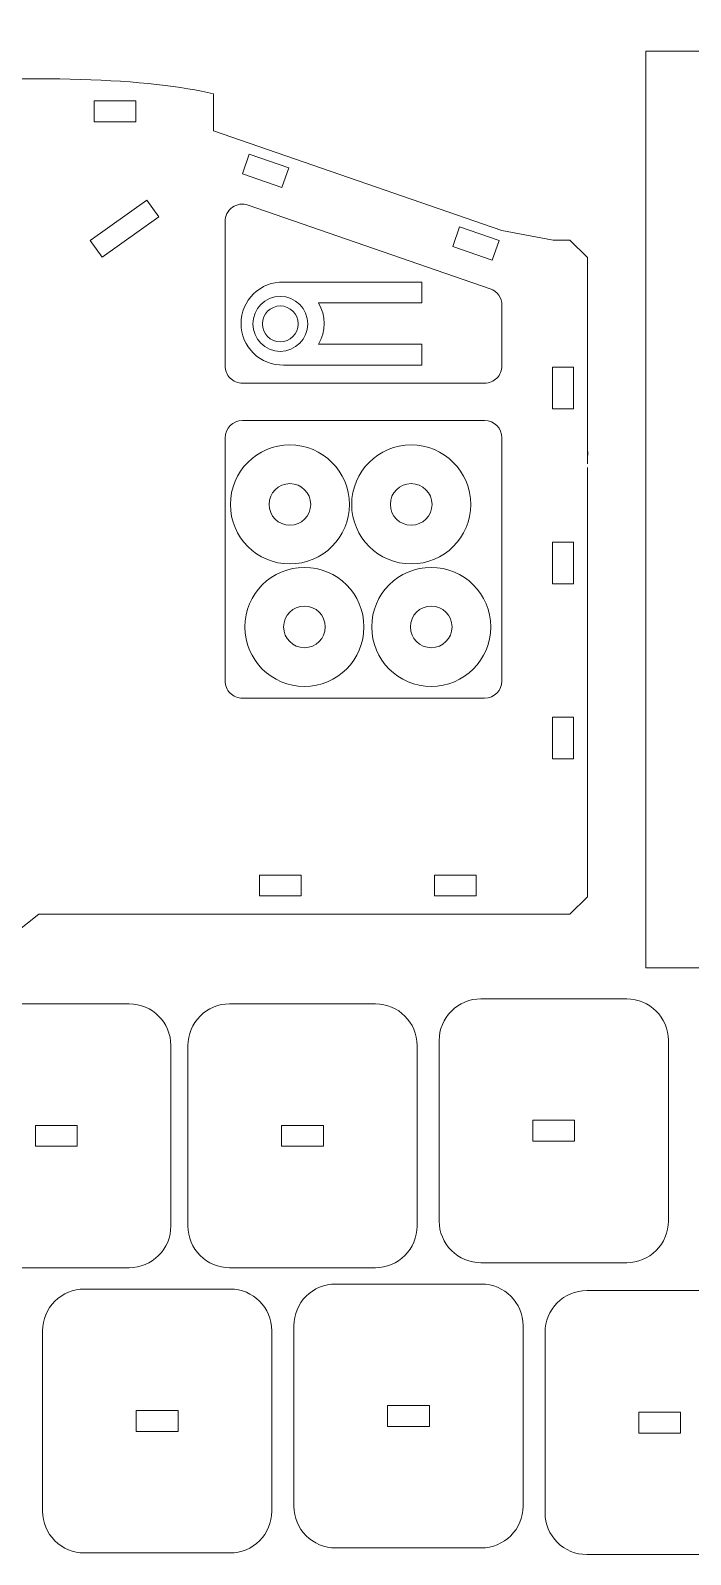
# Model space of a CAD drawing. Header units: centimetres. Extents: x -259 to 261, y 17 to 228.
# Drawn here: x -6.7 to 2.87, y 195.98 to 218.07 of the extents above; entities that cross this region are included whole.
import ezdxf

# ---------------------------------------------------------------- set-up
doc = ezdxf.new("R2010")
doc.units = ezdxf.units.CM
doc.header["$MEASUREMENT"] = 0
doc.layers.add('layer 1', color=7, linetype='Continuous')

msp = doc.modelspace()

# ---------------------------------------------------------------- linework, layer by layer
at = {"layer": 'layer 1', "color": 250, "lineweight": 9}
for points, knots in [([(6.66629, 218.06708), (6.66629, 218.06708), (6.39023, 218.06708), (6.39023, 218.06708), (6.39023, 218.06708), (6.39023, 218.06708), (6.39023, 217.76523), (6.39023, 217.76523), (6.39023, 217.76523), (6.39023, 217.76523), (4.45932, 217.76523), (4.45932, 217.76523), (4.45932, 217.76523), (4.45932, 217.76523), (4.45932, 218.06708), (4.45932, 218.06708), (4.45932, 218.06708), (4.45932, 218.06708), (3.85561, 218.06708), (3.85561, 218.06708), (3.85561, 218.06708), (3.85561, 218.06708), (3.85561, 217.76523), (3.85561, 217.76523), (3.85561, 217.76523), (3.85561, 217.76523), (2.2202, 217.76523), (2.2202, 217.76523), (2.2202, 217.76523), (2.2202, 217.76523), (2.2202, 204.48338), (2.2202, 204.48338), (2.2202, 204.48338), (2.2202, 204.48338), (3.85561, 204.48338), (3.85561, 204.48338), (3.85561, 204.48338), (3.85561, 204.48338), (3.85561, 204.18152), (3.85561, 204.18152), (3.85561, 204.18152), (3.85561, 204.18152), (4.45932, 204.18152), (4.45932, 204.18152), (4.45932, 204.18152), (4.45932, 204.18152), (4.45932, 204.48338), (4.45932, 204.48338), (4.45932, 204.48338), (4.45932, 204.48338), (6.39023, 204.48338), (6.39023, 204.48338), (6.39023, 204.48338), (6.39023, 204.48338), (6.39023, 204.18152), (6.39023, 204.18152), (6.39023, 204.18152), (6.39023, 204.18152), (6.66629, 204.18152), (6.66629, 204.18152)], [0, 0, 0, 0, 0.0625, 0.0625, 0.0625, 0.0625, 0.125, 0.125, 0.125, 0.125, 0.1875, 0.1875, 0.1875, 0.1875, 0.25, 0.25, 0.25, 0.25, 0.3125, 0.3125, 0.3125, 0.3125, 0.375, 0.375, 0.375, 0.375, 0.4375, 0.4375, 0.4375, 0.4375, 0.5, 0.5, 0.5, 0.5, 0.5625, 0.5625, 0.5625, 0.5625, 0.625, 0.625, 0.625, 0.625, 0.6875, 0.6875, 0.6875, 0.6875, 0.75, 0.75, 0.75, 0.75, 0.8125, 0.8125, 0.8125, 0.8125, 0.875, 0.875, 0.875, 0.875, 1, 1, 1, 1]), ([(-9.49162, 217.06819), (-9.22731, 217.15345), (-8.8255, 217.22651), (-8.33106, 217.27916), (-8.33106, 217.27916), (-7.62304, 217.35463), (-6.77406, 217.38313), (-5.97092, 217.35843), (-5.97092, 217.35843), (-5.16778, 217.33376), (-4.47625, 217.25794), (-4.04847, 217.14764)], [0, 0, 0, 0, 0.25, 0.25, 0.25, 0.25, 0.5, 0.5, 0.5, 0.5, 1, 1, 1, 1]), ([(-4.04847, 217.14764), (-4.04847, 217.14764), (-4.04847, 216.61496), (-4.04847, 216.61496), (-4.04847, 216.61496), (-4.04847, 216.61496), (0.13376, 215.16744), (0.13376, 215.16744), (0.13376, 215.16744), (0.13376, 215.16744), (0.87688, 215.03029), (0.87688, 215.03029), (0.87688, 215.03029), (0.87688, 215.03029), (1.11945, 215.03029), (1.11945, 215.03029), (1.11945, 215.03029), (1.11945, 215.03029), (1.37101, 214.77868), (1.37101, 214.77868), (1.37101, 214.77868), (1.37101, 214.77868), (1.37101, 211.78617), (1.37101, 211.78617)], [0, 0, 0, 0, 0.14285714, 0.14285714, 0.14285714, 0.14285714, 0.28571429, 0.28571429, 0.28571429, 0.28571429, 0.42857143, 0.42857143, 0.42857143, 0.42857143, 0.57142857, 0.57142857, 0.57142857, 0.57142857, 0.71428571, 0.71428571, 0.71428571, 0.71428571, 1, 1, 1, 1]), ([(-5.77772, 216.74513), (-5.77772, 216.74513), (-5.17398, 216.74513), (-5.17398, 216.74513), (-5.17398, 216.74513), (-5.17398, 216.74513), (-5.17398, 217.04698), (-5.17398, 217.04698), (-5.17398, 217.04698), (-5.17398, 217.04698), (-5.77772, 217.04698), (-5.77772, 217.04698), (-5.77772, 217.04698), (-5.77772, 217.04698), (-5.77772, 216.74513), (-5.77772, 216.74513)], [0, 0, 0, 0, 0.2, 0.2, 0.2, 0.2, 0.4, 0.4, 0.4, 0.4, 0.6, 0.6, 0.6, 0.6, 1, 1, 1, 1]), ([(-3.05558, 215.79218), (-3.05558, 215.79218), (-3.62606, 215.98956), (-3.62606, 215.98956), (-3.62606, 215.98956), (-3.62606, 215.98956), (-3.52732, 216.27487), (-3.52732, 216.27487), (-3.52732, 216.27487), (-3.52732, 216.27487), (-2.9568, 216.0774), (-2.9568, 216.0774), (-2.9568, 216.0774), (-2.9568, 216.0774), (-3.05558, 215.79218), (-3.05558, 215.79218)], [0, 0, 0, 0, 0.2, 0.2, 0.2, 0.2, 0.4, 0.4, 0.4, 0.4, 0.6, 0.6, 0.6, 0.6, 1, 1, 1, 1]), ([(-5.83298, 215.02605), (-5.83298, 215.02605), (-5.65755, 214.78039), (-5.65755, 214.78039), (-5.65755, 214.78039), (-5.65755, 214.78039), (-4.83864, 215.36496), (-4.83864, 215.36496), (-4.83864, 215.36496), (-4.83864, 215.36496), (-5.01399, 215.61063), (-5.01399, 215.61063), (-5.01399, 215.61063), (-5.01399, 215.61063), (-5.83298, 215.02605), (-5.83298, 215.02605)], [0, 0, 0, 0, 0.2, 0.2, 0.2, 0.2, 0.4, 0.4, 0.4, 0.4, 0.6, 0.6, 0.6, 0.6, 1, 1, 1, 1]), ([(-3.87867, 215.29988), (-3.87867, 215.38124), (-3.83933, 215.45759), (-3.77303, 215.50477), (-3.77303, 215.50477), (-3.70677, 215.55196), (-3.62174, 215.56418), (-3.54487, 215.5376)], [0, 0, 0, 0, 0.33333333, 0.33333333, 0.33333333, 0.33333333, 1, 1, 1, 1]), ([(-0.57824, 214.93473), (-0.57824, 214.93473), (-0.47954, 215.21999), (-0.47954, 215.21999), (-0.47954, 215.21999), (-0.47954, 215.21999), (0.09098, 215.02256), (0.09098, 215.02256), (0.09098, 215.02256), (0.09098, 215.02256), (-0.00776, 214.73726), (-0.00776, 214.73726), (-0.00776, 214.73726), (-0.00776, 214.73726), (-0.57824, 214.93473), (-0.57824, 214.93473)], [0, 0, 0, 0, 0.2, 0.2, 0.2, 0.2, 0.4, 0.4, 0.4, 0.4, 0.6, 0.6, 0.6, 0.6, 1, 1, 1, 1]), ([(-3.03137, 213.2187), (-3.19342, 213.21487), (-3.35014, 213.27657), (-3.46611, 213.3898), (-3.46611, 213.3898), (-3.5821, 213.50306), (-3.64747, 213.65833), (-3.64747, 213.82042), (-3.64747, 213.82042), (-3.64747, 213.98253), (-3.5821, 214.13775), (-3.46611, 214.25101), (-3.46611, 214.25101), (-3.35014, 214.36424), (-3.19342, 214.42596), (-3.03137, 214.42208)], [0, 0, 0, 0, 0.2, 0.2, 0.2, 0.2, 0.4, 0.4, 0.4, 0.4, 0.6, 0.6, 0.6, 0.6, 1, 1, 1, 1]), ([(-3.03137, 214.42208), (-3.03137, 214.42208), (-1.02872, 214.42208), (-1.02872, 214.42208), (-1.02872, 214.42208), (-1.02872, 214.42208), (-1.02872, 214.12118), (-1.02872, 214.12118), (-1.02872, 214.12118), (-1.02872, 214.12118), (-2.52428, 214.12118), (-2.52428, 214.12118)], [0, 0, 0, 0, 0.25, 0.25, 0.25, 0.25, 0.5, 0.5, 0.5, 0.5, 1, 1, 1, 1]), ([(-2.52428, 213.51964), (-2.52428, 213.51964), (-1.02872, 213.51964), (-1.02872, 213.51964), (-1.02872, 213.51964), (-1.02872, 213.51964), (-1.02872, 213.2187), (-1.02872, 213.2187), (-1.02872, 213.2187), (-1.02872, 213.2187), (-3.03137, 213.2187), (-3.03137, 213.2187)], [0, 0, 0, 0, 0.25, 0.25, 0.25, 0.25, 0.5, 0.5, 0.5, 0.5, 1, 1, 1, 1]), ([(-3.62711, 212.95694), (-3.6938, 212.95694), (-3.75784, 212.98343), (-3.80499, 213.03058), (-3.80499, 213.03058), (-3.85217, 213.07777), (-3.87867, 213.14172), (-3.87867, 213.20845)], [0, 0, 0, 0, 0.33333333, 0.33333333, 0.33333333, 0.33333333, 1, 1, 1, 1]), ([(0.13376, 213.20845), (0.13376, 213.14172), (0.10726, 213.07777), (0.06008, 213.03058), (0.06008, 213.03058), (0.01289, 212.98343), (-0.05105, 212.95694), (-0.11781, 212.95694)], [0, 0, 0, 0, 0.33333333, 0.33333333, 0.33333333, 0.33333333, 1, 1, 1, 1]), ([(1.16978, 213.18895), (1.16978, 213.18895), (0.86788, 213.18895), (0.86788, 213.18895), (0.86788, 213.18895), (0.86788, 213.18895), (0.86788, 212.58525), (0.86788, 212.58525), (0.86788, 212.58525), (0.86788, 212.58525), (1.16978, 212.58525), (1.16978, 212.58525), (1.16978, 212.58525), (1.16978, 212.58525), (1.16978, 213.18895), (1.16978, 213.18895)], [0, 0, 0, 0, 0.2, 0.2, 0.2, 0.2, 0.4, 0.4, 0.4, 0.4, 0.6, 0.6, 0.6, 0.6, 1, 1, 1, 1]), ([(-2.07679, 211.1998), (-2.07679, 211.67604), (-2.46288, 212.06213), (-2.93917, 212.06213), (-2.93917, 212.06213), (-3.41539, 212.06213), (-3.80145, 211.67604), (-3.80145, 211.1998), (-3.80145, 211.1998), (-3.80145, 210.72356), (-3.41539, 210.33742), (-2.93917, 210.33742), (-2.93917, 210.33742), (-2.46288, 210.33742), (-2.07679, 210.72356), (-2.07679, 211.1998)], [0, 0, 0, 0, 0.2, 0.2, 0.2, 0.2, 0.4, 0.4, 0.4, 0.4, 0.6, 0.6, 0.6, 0.6, 1, 1, 1, 1]), ([(-1.18164, 210.33742), (-0.70535, 210.33742), (-0.3193, 210.72356), (-0.3193, 211.1998), (-0.3193, 211.1998), (-0.3193, 211.67604), (-0.70535, 212.06213), (-1.18164, 212.06213), (-1.18164, 212.06213), (-1.65787, 212.06213), (-2.04392, 211.67604), (-2.04392, 211.1998), (-2.04392, 211.1998), (-2.04392, 210.72356), (-1.65787, 210.33742), (-1.18164, 210.33742)], [0, 0, 0, 0, 0.2, 0.2, 0.2, 0.2, 0.4, 0.4, 0.4, 0.4, 0.6, 0.6, 0.6, 0.6, 1, 1, 1, 1]), ([(1.37101, 211.73453), (1.37101, 211.73453), (1.37101, 205.51355), (1.37101, 205.51355), (1.37101, 205.51355), (1.37101, 205.51355), (1.11945, 205.26205), (1.11945, 205.26205), (1.11945, 205.26205), (1.11945, 205.26205), (-6.57798, 205.26205), (-6.57798, 205.26205), (-6.57798, 205.26205), (-6.57798, 205.26205), (-7.68293, 204.38825), (-7.68293, 204.38825), (-7.68293, 204.38825), (-7.68293, 204.38825), (-8.68913, 204.38825), (-8.68913, 204.38825), (-8.68913, 204.38825), (-8.68913, 204.38825), (-8.68913, 208.71495), (-8.68913, 208.71495)], [0, 0, 0, 0, 0.14285714, 0.14285714, 0.14285714, 0.14285714, 0.28571429, 0.28571429, 0.28571429, 0.28571429, 0.42857143, 0.42857143, 0.42857143, 0.42857143, 0.57142857, 0.57142857, 0.57142857, 0.57142857, 0.71428571, 0.71428571, 0.71428571, 0.71428571, 1, 1, 1, 1]), ([(-2.63727, 211.1998), (-2.63727, 211.36651), (-2.7724, 211.50165), (-2.93917, 211.50165), (-2.93917, 211.50165), (-3.10583, 211.50165), (-3.24101, 211.36651), (-3.24101, 211.1998), (-3.24101, 211.1998), (-3.24101, 211.03305), (-3.10583, 210.89795), (-2.93917, 210.89795), (-2.93917, 210.89795), (-2.7724, 210.89795), (-2.63727, 211.03305), (-2.63727, 211.1998)], [0, 0, 0, 0, 0.2, 0.2, 0.2, 0.2, 0.4, 0.4, 0.4, 0.4, 0.6, 0.6, 0.6, 0.6, 1, 1, 1, 1]), ([(-1.18164, 210.89795), (-1.01488, 210.89795), (-0.87974, 211.03309), (-0.87974, 211.1998), (-0.87974, 211.1998), (-0.87974, 211.36651), (-1.01488, 211.50169), (-1.18164, 211.50169), (-1.18164, 211.50169), (-1.34833, 211.50169), (-1.48348, 211.36651), (-1.48348, 211.1998), (-1.48348, 211.1998), (-1.48348, 211.03309), (-1.34833, 210.89795), (-1.18164, 210.89795)], [0, 0, 0, 0, 0.2, 0.2, 0.2, 0.2, 0.4, 0.4, 0.4, 0.4, 0.6, 0.6, 0.6, 0.6, 1, 1, 1, 1]), ([(1.16978, 210.65425), (1.16978, 210.65425), (0.86788, 210.65425), (0.86788, 210.65425), (0.86788, 210.65425), (0.86788, 210.65425), (0.86788, 210.05051), (0.86788, 210.05051), (0.86788, 210.05051), (0.86788, 210.05051), (1.16978, 210.05051), (1.16978, 210.05051), (1.16978, 210.05051), (1.16978, 210.05051), (1.16978, 210.65425), (1.16978, 210.65425)], [0, 0, 0, 0, 0.2, 0.2, 0.2, 0.2, 0.4, 0.4, 0.4, 0.4, 0.6, 0.6, 0.6, 0.6, 1, 1, 1, 1]), ([(-2.72894, 208.56261), (-2.25266, 208.56261), (-1.86656, 208.9487), (-1.86656, 209.42494), (-1.86656, 209.42494), (-1.86656, 209.90122), (-2.25266, 210.28731), (-2.72894, 210.28731), (-2.72894, 210.28731), (-3.20512, 210.28731), (-3.59123, 209.90122), (-3.59123, 209.42494), (-3.59123, 209.42494), (-3.59123, 208.9487), (-3.20512, 208.56261), (-2.72894, 208.56261)], [0, 0, 0, 0, 0.2, 0.2, 0.2, 0.2, 0.4, 0.4, 0.4, 0.4, 0.6, 0.6, 0.6, 0.6, 1, 1, 1, 1]), ([(-1.75359, 209.42494), (-1.75359, 208.9487), (-1.3675, 208.56261), (-0.89126, 208.56261), (-0.89126, 208.56261), (-0.41497, 208.56261), (-0.02893, 208.9487), (-0.02893, 209.42494), (-0.02893, 209.42494), (-0.02893, 209.90118), (-0.41497, 210.28727), (-0.89126, 210.28727), (-0.89126, 210.28727), (-1.3675, 210.28727), (-1.75359, 209.90118), (-1.75359, 209.42494)], [0, 0, 0, 0, 0.2, 0.2, 0.2, 0.2, 0.4, 0.4, 0.4, 0.4, 0.6, 0.6, 0.6, 0.6, 1, 1, 1, 1]), ([(-2.72894, 209.12309), (-2.56218, 209.12309), (-2.42704, 209.25823), (-2.42704, 209.42494), (-2.42704, 209.42494), (-2.42704, 209.59169), (-2.56218, 209.72683), (-2.72894, 209.72683), (-2.72894, 209.72683), (-2.8956, 209.72683), (-3.03075, 209.59169), (-3.03075, 209.42494), (-3.03075, 209.42494), (-3.03075, 209.25823), (-2.8956, 209.12309), (-2.72894, 209.12309)], [0, 0, 0, 0, 0.2, 0.2, 0.2, 0.2, 0.4, 0.4, 0.4, 0.4, 0.6, 0.6, 0.6, 0.6, 1, 1, 1, 1]), ([(-1.19311, 209.42494), (-1.19311, 209.25823), (-1.05796, 209.12309), (-0.89126, 209.12309), (-0.89126, 209.12309), (-0.72456, 209.12309), (-0.58937, 209.25823), (-0.58937, 209.42494), (-0.58937, 209.42494), (-0.58937, 209.59164), (-0.72456, 209.72683), (-0.89126, 209.72683), (-0.89126, 209.72683), (-1.05796, 209.72683), (-1.19311, 209.59164), (-1.19311, 209.42494)], [0, 0, 0, 0, 0.2, 0.2, 0.2, 0.2, 0.4, 0.4, 0.4, 0.4, 0.6, 0.6, 0.6, 0.6, 1, 1, 1, 1]), ([(-3.62711, 208.39145), (-3.6938, 208.39145), (-3.75784, 208.41799), (-3.80499, 208.46518), (-3.80499, 208.46518), (-3.85217, 208.51236), (-3.87867, 208.57627), (-3.87867, 208.64302)], [0, 0, 0, 0, 0.33333333, 0.33333333, 0.33333333, 0.33333333, 1, 1, 1, 1]), ([(1.16978, 208.11958), (1.16978, 208.11958), (1.16978, 207.51586), (1.16978, 207.51586), (1.16978, 207.51586), (1.16978, 207.51586), (0.86788, 207.51586), (0.86788, 207.51586), (0.86788, 207.51586), (0.86788, 207.51586), (0.86788, 208.11958), (0.86788, 208.11958), (0.86788, 208.11958), (0.86788, 208.11958), (1.16978, 208.11958), (1.16978, 208.11958)], [0, 0, 0, 0, 0.2, 0.2, 0.2, 0.2, 0.4, 0.4, 0.4, 0.4, 0.6, 0.6, 0.6, 0.6, 1, 1, 1, 1]), ([(-2.77359, 205.52834), (-2.77359, 205.52834), (-3.37733, 205.52834), (-3.37733, 205.52834), (-3.37733, 205.52834), (-3.37733, 205.52834), (-3.37733, 205.83021), (-3.37733, 205.83021), (-3.37733, 205.83021), (-3.37733, 205.83021), (-2.77359, 205.83021), (-2.77359, 205.83021), (-2.77359, 205.83021), (-2.77359, 205.83021), (-2.77359, 205.52834), (-2.77359, 205.52834)], [0, 0, 0, 0, 0.2, 0.2, 0.2, 0.2, 0.4, 0.4, 0.4, 0.4, 0.6, 0.6, 0.6, 0.6, 1, 1, 1, 1]), ([(-0.84263, 205.52834), (-0.84263, 205.52834), (-0.23889, 205.52834), (-0.23889, 205.52834), (-0.23889, 205.52834), (-0.23889, 205.52834), (-0.23889, 205.83021), (-0.23889, 205.83021), (-0.23889, 205.83021), (-0.23889, 205.83021), (-0.84263, 205.83021), (-0.84263, 205.83021), (-0.84263, 205.83021), (-0.84263, 205.83021), (-0.84263, 205.52834), (-0.84263, 205.52834)], [0, 0, 0, 0, 0.2, 0.2, 0.2, 0.2, 0.4, 0.4, 0.4, 0.4, 0.6, 0.6, 0.6, 0.6, 1, 1, 1, 1]), ([(-7.98449, 203.35965), (-7.98449, 203.51976), (-7.9209, 203.67332), (-7.80767, 203.78654), (-7.80767, 203.78654), (-7.69445, 203.89977), (-7.54089, 203.96337), (-7.38077, 203.96337), (-7.38077, 203.96337), (-7.38077, 203.96337), (-5.26775, 203.96337), (-5.26775, 203.96337), (-5.26775, 203.96337), (-4.93433, 203.96337), (-4.66403, 203.69307), (-4.66403, 203.35965), (-4.66403, 203.35965), (-4.66403, 203.35965), (-4.66403, 200.74353), (-4.66403, 200.74353), (-4.66403, 200.74353), (-4.66403, 200.58341), (-4.72763, 200.42985), (-4.84086, 200.31663), (-4.84086, 200.31663), (-4.95408, 200.20341), (-5.10764, 200.13981), (-5.26775, 200.13981), (-5.26775, 200.13981), (-5.26775, 200.13981), (-7.38077, 200.13981), (-7.38077, 200.13981), (-7.38077, 200.13981), (-7.54089, 200.13981), (-7.69445, 200.20341), (-7.80767, 200.31663), (-7.80767, 200.31663), (-7.9209, 200.42985), (-7.98449, 200.58341), (-7.98449, 200.74353), (-7.98449, 200.74353), (-7.98449, 200.74353), (-7.98449, 203.35965), (-7.98449, 203.35965)], [0, 0, 0, 0, 0.08333333, 0.08333333, 0.08333333, 0.08333333, 0.16666667, 0.16666667, 0.16666667, 0.16666667, 0.25, 0.25, 0.25, 0.25, 0.33333333, 0.33333333, 0.33333333, 0.33333333, 0.41666667, 0.41666667, 0.41666667, 0.41666667, 0.5, 0.5, 0.5, 0.5, 0.58333333, 0.58333333, 0.58333333, 0.58333333, 0.66666667, 0.66666667, 0.66666667, 0.66666667, 0.75, 0.75, 0.75, 0.75, 0.83333333, 0.83333333, 0.83333333, 0.83333333, 1, 1, 1, 1]), ([(-4.41665, 203.35965), (-4.41665, 203.51976), (-4.35305, 203.67332), (-4.23982, 203.78654), (-4.23982, 203.78654), (-4.1266, 203.89977), (-3.97304, 203.96337), (-3.81293, 203.96337), (-3.81293, 203.96337), (-3.81293, 203.96337), (-1.69991, 203.96337), (-1.69991, 203.96337), (-1.69991, 203.96337), (-1.36648, 203.96337), (-1.09619, 203.69307), (-1.09619, 203.35965), (-1.09619, 203.35965), (-1.09619, 203.35965), (-1.09619, 200.74353), (-1.09619, 200.74353), (-1.09619, 200.74353), (-1.09619, 200.58341), (-1.15978, 200.42985), (-1.27301, 200.31663), (-1.27301, 200.31663), (-1.38623, 200.20341), (-1.53979, 200.13981), (-1.69991, 200.13981), (-1.69991, 200.13981), (-1.69991, 200.13981), (-3.81293, 200.13981), (-3.81293, 200.13981), (-3.81293, 200.13981), (-3.97304, 200.13981), (-4.1266, 200.20341), (-4.23982, 200.31663), (-4.23982, 200.31663), (-4.35305, 200.42985), (-4.41665, 200.58341), (-4.41665, 200.74353), (-4.41665, 200.74353), (-4.41665, 200.74353), (-4.41665, 203.35965), (-4.41665, 203.35965)], [0, 0, 0, 0, 0.08333333, 0.08333333, 0.08333333, 0.08333333, 0.16666667, 0.16666667, 0.16666667, 0.16666667, 0.25, 0.25, 0.25, 0.25, 0.33333333, 0.33333333, 0.33333333, 0.33333333, 0.41666667, 0.41666667, 0.41666667, 0.41666667, 0.5, 0.5, 0.5, 0.5, 0.58333333, 0.58333333, 0.58333333, 0.58333333, 0.66666667, 0.66666667, 0.66666667, 0.66666667, 0.75, 0.75, 0.75, 0.75, 0.83333333, 0.83333333, 0.83333333, 0.83333333, 1, 1, 1, 1]), ([(-0.77597, 203.43246), (-0.77597, 203.59258), (-0.71238, 203.74614), (-0.59915, 203.85936), (-0.59915, 203.85936), (-0.48593, 203.97259), (-0.33237, 204.03618), (-0.17225, 204.03618), (-0.17225, 204.03618), (-0.17225, 204.03618), (1.94077, 204.03618), (1.94077, 204.03618), (1.94077, 204.03618), (2.27419, 204.03618), (2.54449, 203.76589), (2.54449, 203.43246), (2.54449, 203.43246), (2.54449, 203.43246), (2.54449, 200.81635), (2.54449, 200.81635), (2.54449, 200.81635), (2.54449, 200.65623), (2.48089, 200.50267), (2.36766, 200.38945), (2.36766, 200.38945), (2.25444, 200.27622), (2.10088, 200.21263), (1.94077, 200.21263), (1.94077, 200.21263), (1.94077, 200.21263), (-0.17225, 200.21263), (-0.17225, 200.21263), (-0.17225, 200.21263), (-0.33237, 200.21263), (-0.48593, 200.27622), (-0.59915, 200.38945), (-0.59915, 200.38945), (-0.71238, 200.50267), (-0.77597, 200.65623), (-0.77597, 200.81635), (-0.77597, 200.81635), (-0.77597, 200.81635), (-0.77597, 203.43246), (-0.77597, 203.43246)], [0, 0, 0, 0, 0.08333333, 0.08333333, 0.08333333, 0.08333333, 0.16666667, 0.16666667, 0.16666667, 0.16666667, 0.25, 0.25, 0.25, 0.25, 0.33333333, 0.33333333, 0.33333333, 0.33333333, 0.41666667, 0.41666667, 0.41666667, 0.41666667, 0.5, 0.5, 0.5, 0.5, 0.58333333, 0.58333333, 0.58333333, 0.58333333, 0.66666667, 0.66666667, 0.66666667, 0.66666667, 0.75, 0.75, 0.75, 0.75, 0.83333333, 0.83333333, 0.83333333, 0.83333333, 1, 1, 1, 1]), ([(-6.62695, 201.90025), (-6.62695, 201.90025), (-6.02158, 201.90025), (-6.02158, 201.90025), (-6.02158, 201.90025), (-6.02158, 201.90025), (-6.02158, 202.20293), (-6.02158, 202.20293), (-6.02158, 202.20293), (-6.02158, 202.20293), (-6.62695, 202.20293), (-6.62695, 202.20293), (-6.62695, 202.20293), (-6.62695, 202.20293), (-6.62695, 201.90025), (-6.62695, 201.90025)], [0, 0, 0, 0, 0.2, 0.2, 0.2, 0.2, 0.4, 0.4, 0.4, 0.4, 0.6, 0.6, 0.6, 0.6, 1, 1, 1, 1]), ([(-3.0591, 201.90025), (-3.0591, 201.90025), (-2.45373, 201.90025), (-2.45373, 201.90025), (-2.45373, 201.90025), (-2.45373, 201.90025), (-2.45373, 202.20293), (-2.45373, 202.20293), (-2.45373, 202.20293), (-2.45373, 202.20293), (-3.0591, 202.20293), (-3.0591, 202.20293), (-3.0591, 202.20293), (-3.0591, 202.20293), (-3.0591, 201.90025), (-3.0591, 201.90025)], [0, 0, 0, 0, 0.2, 0.2, 0.2, 0.2, 0.4, 0.4, 0.4, 0.4, 0.6, 0.6, 0.6, 0.6, 1, 1, 1, 1]), ([(0.58157, 201.97306), (0.58157, 201.97306), (1.18694, 201.97306), (1.18694, 201.97306), (1.18694, 201.97306), (1.18694, 201.97306), (1.18694, 202.27575), (1.18694, 202.27575), (1.18694, 202.27575), (1.18694, 202.27575), (0.58157, 202.27575), (0.58157, 202.27575), (0.58157, 202.27575), (0.58157, 202.27575), (0.58157, 201.97306), (0.58157, 201.97306)], [0, 0, 0, 0, 0.2, 0.2, 0.2, 0.2, 0.4, 0.4, 0.4, 0.4, 0.6, 0.6, 0.6, 0.6, 1, 1, 1, 1]), ([(-2.88146, 199.3003), (-2.88146, 199.46042), (-2.81786, 199.61398), (-2.70464, 199.7272), (-2.70464, 199.7272), (-2.59142, 199.84043), (-2.43785, 199.90402), (-2.27774, 199.90402), (-2.27774, 199.90402), (-2.27774, 199.90402), (-0.16472, 199.90402), (-0.16472, 199.90402), (-0.16472, 199.90402), (0.1687, 199.90402), (0.439, 199.63372), (0.439, 199.3003), (0.439, 199.3003), (0.439, 199.3003), (0.439, 196.68418), (0.439, 196.68418), (0.439, 196.68418), (0.439, 196.52407), (0.3754, 196.37051), (0.26218, 196.25729), (0.26218, 196.25729), (0.14896, 196.14406), (-0.0046, 196.08046), (-0.16472, 196.08046), (-0.16472, 196.08046), (-0.16472, 196.08046), (-2.27774, 196.08046), (-2.27774, 196.08046), (-2.27774, 196.08046), (-2.43785, 196.08046), (-2.59142, 196.14406), (-2.70464, 196.25729), (-2.70464, 196.25729), (-2.81786, 196.37051), (-2.88146, 196.52407), (-2.88146, 196.68418), (-2.88146, 196.68418), (-2.88146, 196.68418), (-2.88146, 199.3003), (-2.88146, 199.3003)], [0, 0, 0, 0, 0.08333333, 0.08333333, 0.08333333, 0.08333333, 0.16666667, 0.16666667, 0.16666667, 0.16666667, 0.25, 0.25, 0.25, 0.25, 0.33333333, 0.33333333, 0.33333333, 0.33333333, 0.41666667, 0.41666667, 0.41666667, 0.41666667, 0.5, 0.5, 0.5, 0.5, 0.58333333, 0.58333333, 0.58333333, 0.58333333, 0.66666667, 0.66666667, 0.66666667, 0.66666667, 0.75, 0.75, 0.75, 0.75, 0.83333333, 0.83333333, 0.83333333, 0.83333333, 1, 1, 1, 1]), ([(-6.52213, 199.22749), (-6.52213, 199.3876), (-6.45854, 199.54116), (-6.34531, 199.65438), (-6.34531, 199.65438), (-6.23209, 199.76761), (-6.07853, 199.83121), (-5.91841, 199.83121), (-5.91841, 199.83121), (-5.91841, 199.83121), (-3.80539, 199.83121), (-3.80539, 199.83121), (-3.80539, 199.83121), (-3.47197, 199.83121), (-3.20167, 199.56091), (-3.20167, 199.22749), (-3.20167, 199.22749), (-3.20167, 199.22749), (-3.20167, 196.61137), (-3.20167, 196.61137), (-3.20167, 196.61137), (-3.20167, 196.45125), (-3.26527, 196.29769), (-3.3785, 196.18447), (-3.3785, 196.18447), (-3.49172, 196.07124), (-3.64528, 196.00765), (-3.80539, 196.00765), (-3.80539, 196.00765), (-3.80539, 196.00765), (-5.91841, 196.00765), (-5.91841, 196.00765), (-5.91841, 196.00765), (-6.07853, 196.00765), (-6.23209, 196.07124), (-6.34531, 196.18447), (-6.34531, 196.18447), (-6.45854, 196.29769), (-6.52213, 196.45125), (-6.52213, 196.61137), (-6.52213, 196.61137), (-6.52213, 196.61137), (-6.52213, 199.22749), (-6.52213, 199.22749)], [0, 0, 0, 0, 0.08333333, 0.08333333, 0.08333333, 0.08333333, 0.16666667, 0.16666667, 0.16666667, 0.16666667, 0.25, 0.25, 0.25, 0.25, 0.33333333, 0.33333333, 0.33333333, 0.33333333, 0.41666667, 0.41666667, 0.41666667, 0.41666667, 0.5, 0.5, 0.5, 0.5, 0.58333333, 0.58333333, 0.58333333, 0.58333333, 0.66666667, 0.66666667, 0.66666667, 0.66666667, 0.75, 0.75, 0.75, 0.75, 0.83333333, 0.83333333, 0.83333333, 0.83333333, 1, 1, 1, 1]), ([(0.75746, 199.20439), (0.75746, 199.3645), (0.82106, 199.51806), (0.93428, 199.63128), (0.93428, 199.63128), (1.0475, 199.74451), (1.20106, 199.80811), (1.36118, 199.80811), (1.36118, 199.80811), (1.36118, 199.80811), (3.4742, 199.80811), (3.4742, 199.80811), (3.4742, 199.80811), (3.80762, 199.80811), (4.07792, 199.53781), (4.07792, 199.20439), (4.07792, 199.20439), (4.07792, 199.20439), (4.07792, 196.58827), (4.07792, 196.58827), (4.07792, 196.58827), (4.07792, 196.42815), (4.01432, 196.27459), (3.90109, 196.16137), (3.90109, 196.16137), (3.78787, 196.04814), (3.63431, 195.98455), (3.4742, 195.98455), (3.4742, 195.98455), (3.4742, 195.98455), (1.36118, 195.98455), (1.36118, 195.98455), (1.36118, 195.98455), (1.20106, 195.98455), (1.0475, 196.04814), (0.93428, 196.16137), (0.93428, 196.16137), (0.82106, 196.27459), (0.75746, 196.42815), (0.75746, 196.58827), (0.75746, 196.58827), (0.75746, 196.58827), (0.75746, 199.20439), (0.75746, 199.20439)], [0, 0, 0, 0, 0.08333333, 0.08333333, 0.08333333, 0.08333333, 0.16666667, 0.16666667, 0.16666667, 0.16666667, 0.25, 0.25, 0.25, 0.25, 0.33333333, 0.33333333, 0.33333333, 0.33333333, 0.41666667, 0.41666667, 0.41666667, 0.41666667, 0.5, 0.5, 0.5, 0.5, 0.58333333, 0.58333333, 0.58333333, 0.58333333, 0.66666667, 0.66666667, 0.66666667, 0.66666667, 0.75, 0.75, 0.75, 0.75, 0.83333333, 0.83333333, 0.83333333, 0.83333333, 1, 1, 1, 1]), ([(-1.52392, 197.8409), (-1.52392, 197.8409), (-0.91854, 197.8409), (-0.91854, 197.8409), (-0.91854, 197.8409), (-0.91854, 197.8409), (-0.91854, 198.14359), (-0.91854, 198.14359), (-0.91854, 198.14359), (-0.91854, 198.14359), (-1.52392, 198.14359), (-1.52392, 198.14359), (-1.52392, 198.14359), (-1.52392, 198.14359), (-1.52392, 197.8409), (-1.52392, 197.8409)], [0, 0, 0, 0, 0.2, 0.2, 0.2, 0.2, 0.4, 0.4, 0.4, 0.4, 0.6, 0.6, 0.6, 0.6, 1, 1, 1, 1]), ([(-5.16459, 197.76808), (-5.16459, 197.76808), (-4.55922, 197.76808), (-4.55922, 197.76808), (-4.55922, 197.76808), (-4.55922, 197.76808), (-4.55922, 198.07077), (-4.55922, 198.07077), (-4.55922, 198.07077), (-4.55922, 198.07077), (-5.16459, 198.07077), (-5.16459, 198.07077), (-5.16459, 198.07077), (-5.16459, 198.07077), (-5.16459, 197.76808), (-5.16459, 197.76808)], [0, 0, 0, 0, 0.2, 0.2, 0.2, 0.2, 0.4, 0.4, 0.4, 0.4, 0.6, 0.6, 0.6, 0.6, 1, 1, 1, 1]), ([(2.115, 197.74498), (2.115, 197.74498), (2.72037, 197.74498), (2.72037, 197.74498), (2.72037, 197.74498), (2.72037, 197.74498), (2.72037, 198.04767), (2.72037, 198.04767), (2.72037, 198.04767), (2.72037, 198.04767), (2.115, 198.04767), (2.115, 198.04767), (2.115, 198.04767), (2.115, 198.04767), (2.115, 197.74498), (2.115, 197.74498)], [0, 0, 0, 0, 0.2, 0.2, 0.2, 0.2, 0.4, 0.4, 0.4, 0.4, 0.6, 0.6, 0.6, 0.6, 1, 1, 1, 1])]:
    msp.add_open_spline(points, degree=3, knots=knots, dxfattribs=at)
for points in [[(-3.54487, 215.5376), (-3.54487, 215.5376), (-0.03552, 214.32357), (-0.03552, 214.32357)], [(-3.87867, 213.20845), (-3.87867, 213.20845), (-3.87867, 215.29988), (-3.87867, 215.29988)], [(-0.03552, 214.32357), (0.06579, 214.28852), (0.13376, 214.19306), (0.13376, 214.08585)], [(-2.52428, 214.12118), (-2.41693, 213.93505), (-2.41693, 213.70576), (-2.52428, 213.51964)], [(0.13376, 214.08585), (0.13376, 214.08585), (0.13376, 213.20845), (0.13376, 213.20845)], [(-0.11781, 212.95694), (-0.11781, 212.95694), (-3.62711, 212.95694), (-3.62711, 212.95694)], [(-3.87867, 212.16476), (-3.87867, 212.30366), (-3.76604, 212.41632), (-3.62711, 212.41632)], [(-3.62711, 212.41632), (-3.62711, 212.41632), (-0.11781, 212.41632), (-0.11781, 212.41632)], [(-0.11781, 212.41632), (0.02113, 212.41632), (0.13376, 212.30366), (0.13376, 212.16476)], [(-3.87867, 208.64302), (-3.87867, 208.64302), (-3.87867, 212.16476), (-3.87867, 212.16476)], [(0.13376, 212.16476), (0.13376, 212.16476), (0.13376, 208.64302), (0.13376, 208.64302)], [(1.38012, 211.9134), (1.38012, 211.9134), (1.38012, 211.96504), (1.38012, 211.96504)], [(0.13376, 208.64302), (0.13376, 208.50412), (0.02113, 208.39145), (-0.11781, 208.39145)], [(-0.11781, 208.39145), (-0.11781, 208.39145), (-3.62711, 208.39145), (-3.62711, 208.39145)]]:
    msp.add_open_spline(points, degree=3, dxfattribs=at)
at = {"layer": 'layer 1', "color": 2, "lineweight": 9}
for points in [[(-3.07813, 213.41781), (-3.29741, 213.41781), (-3.47626, 213.59665), (-3.47626, 213.81591), (-3.47626, 213.81591), (-3.47626, 214.03518), (-3.29741, 214.21403), (-3.07813, 214.21403), (-3.07813, 214.21403), (-2.85887, 214.21403), (-2.68005, 214.03518), (-2.68005, 213.81591), (-2.68005, 213.81591), (-2.68005, 213.59665), (-2.85887, 213.41781), (-3.07813, 213.41781)], [(-3.07813, 213.55605), (-3.22128, 213.55605), (-3.33802, 213.67278), (-3.33802, 213.81591), (-3.33802, 213.81591), (-3.33802, 213.95906), (-3.22128, 214.07579), (-3.07813, 214.07579), (-3.07813, 214.07579), (-2.935, 214.07579), (-2.81828, 213.95906), (-2.81828, 213.81591), (-2.81828, 213.81591), (-2.81828, 213.67278), (-2.935, 213.55605), (-3.07813, 213.55605)]]:
    msp.add_open_spline(points, degree=3, knots=[0, 0, 0, 0, 0.2, 0.2, 0.2, 0.2, 0.4, 0.4, 0.4, 0.4, 0.6, 0.6, 0.6, 0.6, 1, 1, 1, 1], dxfattribs=at)

doc.saveas('drawing.dxf')
